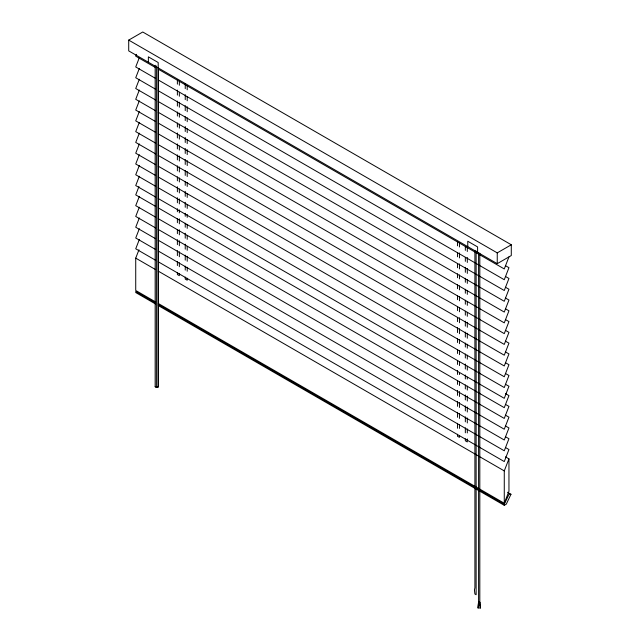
<?xml version="1.0" encoding="UTF-8"?>
<svg xmlns="http://www.w3.org/2000/svg" width="640" height="640" viewBox="0 0 640 640"><rect width="100%" height="100%" fill="white"/><g stroke="black" fill="none" stroke-linecap="round" stroke-linejoin="round"><path stroke-width="0.96" d="M478.592 252.472L478.592 601.544L478.032 607.968L480.432 608L479.816 602.256L479.816 253.184M478.592 601.544L478.032 607.968L479.816 602.256L478.592 601.544L479.184 603.232M136.448 54.32L135.728 56.168L155.624 67.656M139.328 57.696L135.728 66.952L155.624 78.44M139.328 68.472L135.728 77.736L155.624 89.224M139.328 79.256L135.728 88.512L155.624 100M139.328 90.04L135.728 99.296L155.624 110.784M139.328 100.816L135.728 110.08L155.624 121.568M139.328 111.6L135.728 120.856L155.624 132.344M139.328 122.384L135.728 131.64L155.624 143.128M139.328 133.16L135.728 142.424L155.624 153.912M139.328 143.944L135.728 153.208L155.624 164.688M139.328 154.728L135.728 163.984L155.624 175.472M139.328 165.504L135.728 174.768L155.624 186.256M139.328 176.288L135.728 185.552L155.624 197.032M138.968 186.552L135.728 194.888L155.624 206.376M139.328 196.408L135.728 205.664L155.624 217.152M139.328 207.184L135.728 216.448L155.624 227.936M139.328 217.968L135.728 227.232L155.624 238.72M139.328 228.752L135.728 238.008L155.624 249.496M139.328 239.528L135.728 248.792L155.624 260.28M155.624 301.96L135.728 290.472L135.728 258.128L138.968 249.792M508.952 256.904L504.272 268.944L158.224 69.16M158.224 303.456L504.272 503.248L504.272 470.904L508.952 458.864L505.488 456.864M504.272 503.248L508.952 491.208L508.952 458.864M158.416 67.808L158.416 386.256L158.016 387.2L156.392 387.424L155.16 386.72L155.16 65.272M504.272 505.32L504.272 504.288L508.952 494.4L510.976 494.264L506.296 504.152L504.272 505.32L158.224 305.536M128.712 40.104L142.752 32L511.288 244.776L511.288 255.552L497.248 263.664L128.712 50.888L128.712 40.104L497.248 252.88L511.288 244.776M158.416 386.256L156.392 387.424L156.392 65.984M155.16 386.72L158.016 387.2L158.016 67.752M505.488 265.688L508.952 267.688L504.272 279.728L158.224 79.936M505.488 276.472L508.952 278.472L504.272 290.512L158.224 90.72M505.488 287.256L508.952 289.248L504.272 301.288L158.224 101.504M505.488 298.032L508.952 300.032L504.272 312.072L158.224 112.28M505.488 308.816L508.952 310.816L504.272 322.856L158.224 123.064M505.488 319.6L508.952 321.592L504.272 333.632L158.224 133.848M505.488 330.376L508.952 332.376L504.272 344.416L158.224 144.624M505.488 341.16L508.952 343.16L504.272 355.2L158.224 155.408M505.488 351.944L508.952 353.936L504.272 365.976L158.224 166.192M505.488 362.72L508.952 364.72L504.272 376.76L158.224 176.968M505.488 373.504L508.952 375.504L504.272 387.544L158.224 187.752M505.488 384.288L508.952 386.28L504.272 398.32L158.224 198.536M505.488 393.624L508.952 395.624L504.272 407.656L158.224 207.872M505.488 404.4L508.952 406.4L504.272 418.44L158.224 218.656M505.488 415.184L508.952 417.184L504.272 429.224L158.224 229.432M505.488 425.968L508.952 427.968L504.272 440L158.224 240.216M505.488 436.752L508.952 438.744L504.272 450.784L158.224 251M505.488 447.528L508.952 449.528L504.272 461.568L158.224 261.776M135.728 258.128L155.624 269.616M158.224 271.112L504.272 470.904M507.52 492.272L510.976 494.264M155.624 303L135.728 291.512L135.728 292.544L155.624 304.032M158.224 304.496L504.272 504.288M479.776 604.928L480.376 606.616M479.816 602.256L480.432 608M497.248 252.88L497.248 263.664M477.592 252.312L477.592 246.92L467.768 241.248L467.768 246.64M476.128 251.064L476.128 594.736L474.904 594.024L474.432 589.888L474.904 587.776L474.904 250.352M467.296 246.528L467.296 251.512M467.296 257.496L467.296 262.48M467.296 268.456L467.296 273.44M467.296 279.424L467.296 283.416M467.296 290.392L467.296 294.376M467.296 301.36L467.296 305.344M467.296 312.32L467.296 316.312M467.296 322.288L467.296 327.272M467.296 333.256L467.296 338.24M467.296 344.224L467.296 348.208M467.296 355.192L467.296 359.176M467.296 366.152L467.296 370.144M467.296 377.12L467.296 379.112M467.296 386.096L467.296 390.08M467.296 396.064L467.296 401.048M467.296 407.024L467.296 412.008M467.296 417.992L467.296 422.976M467.296 428.96L467.296 432.944M467.296 438.928L467.296 441.92L465.336 440.784L465.336 438.792M465.336 246.392L465.336 250.376M465.336 257.352L465.336 261.344M465.336 267.328L465.336 272.312M465.336 278.288L465.336 282.28M465.336 289.256L465.336 293.24M465.336 300.224L465.336 304.208M465.336 311.184L465.336 315.176M465.336 321.16L465.336 326.144M465.336 332.12L465.336 337.104M465.336 343.088L465.336 347.072M465.336 354.056L465.336 358.04M465.336 364.024L465.336 369.008M465.336 374.992L465.336 378.976M465.336 384.96L465.336 388.944M465.336 394.928L465.336 399.912M465.336 405.888L465.336 410.88M465.336 416.856L465.336 421.84M465.336 427.824L465.336 432.808M459.44 242.984L459.44 246.976M459.44 252.952L459.44 257.936M459.44 263.92L459.44 268.904M459.44 274.888L459.44 278.872M459.44 285.848L459.44 289.84M459.44 296.816L459.44 300.808M459.44 307.784L459.44 311.768M459.44 317.752L459.44 322.736M459.44 328.72L459.44 333.704M459.44 339.68L459.44 343.672M459.44 350.648L459.44 354.64M459.44 361.616L459.44 365.6M459.44 372.584L459.44 374.576M459.44 381.552L459.44 385.544M459.44 391.52L459.44 396.504M459.44 402.488L459.44 407.472M459.44 413.456L459.44 418.44M459.44 424.416L459.44 428.408M459.44 435.384L459.44 437.376L457.472 436.24L457.472 434.248M457.472 241.848L457.472 245.84M457.472 252.816L457.472 256.808M457.472 263.784L457.472 267.768M457.472 273.752L457.472 277.736M457.472 284.72L457.472 288.704M457.472 295.68L457.472 299.672M457.472 306.648L457.472 310.632M457.472 317.616L457.472 321.6M457.472 327.584L457.472 332.568M457.472 338.552L457.472 342.536M457.472 349.512L457.472 353.504M457.472 360.48L457.472 364.464M457.472 370.448L457.472 374.44M457.472 380.416L457.472 384.408M457.472 390.384L457.472 395.368M457.472 401.352L457.472 406.336M457.472 412.32L457.472 417.304M457.472 423.288L457.472 428.272M187.208 85.816L187.208 89.8M187.208 96.784L187.208 100.768M187.208 106.752L187.208 111.736M187.208 117.72L187.208 121.704M187.208 128.68L187.208 132.672M187.208 139.648L187.208 143.632M187.208 149.616L187.208 154.6M187.208 160.584L187.208 165.568M187.208 171.552L187.208 176.536M187.208 182.512L187.208 186.504M187.208 193.48L187.208 197.464M187.208 204.448L187.208 208.432M187.208 214.416L187.208 217.408M187.208 224.384L187.208 228.368M187.208 235.352L187.208 239.336M187.208 246.312L187.208 250.304M187.208 256.28L187.208 261.272M187.208 267.248L187.208 271.24M187.208 278.216L187.208 280.208L185.24 279.072L185.24 277.08M185.24 83.688L185.24 88.672M185.24 94.648L185.24 99.632M185.24 105.616L185.24 110.6M185.24 116.584L185.24 120.568M185.24 126.552L185.24 131.536M185.24 137.52L185.24 142.504M185.24 148.48L185.24 153.464M185.24 159.448L185.24 164.432M185.24 170.416L185.24 175.4M185.24 181.376L185.24 185.368M185.24 191.352L185.24 196.336M185.24 202.312L185.24 207.296M185.24 213.28L185.24 216.272M185.24 223.248L185.24 227.24M185.24 233.216L185.24 238.2M185.24 244.184L185.24 249.168M185.24 255.152L185.24 260.136M185.24 266.112L185.24 270.104M179.344 81.28L179.344 85.264M179.344 92.24L179.344 96.232M179.344 102.208L179.344 107.2M179.344 113.176L179.344 117.168M179.344 124.144L179.344 128.128M179.344 135.112L179.344 139.096M179.344 146.072L179.344 150.064M179.344 156.04L179.344 161.024M179.344 167.008L179.344 171.992M179.344 177.976L179.344 181.96M179.344 188.944L179.344 192.928M179.344 198.912L179.344 203.896M179.344 209.872L179.344 212.864M179.344 218.848L179.344 223.832M179.344 229.816L179.344 234.8M179.344 240.776L179.344 245.76M179.344 251.744L179.344 256.728M179.344 262.712L179.344 266.696M179.344 273.68L179.344 275.672L177.384 274.536L177.384 272.544M177.384 80.144L177.384 84.128M177.384 90.112L177.384 95.096M177.384 101.08L177.384 106.064M177.384 112.04L177.384 116.032M177.384 123.008L177.384 126.992M177.384 132.976L177.384 137.96M177.384 143.944L177.384 148.928M177.384 154.912L177.384 159.896M177.384 165.872L177.384 170.856M177.384 176.84L177.384 180.824M177.384 186.808L177.384 191.792M177.384 197.776L177.384 202.76M177.384 208.744L177.384 211.728M177.384 218.712L177.384 222.696M177.384 229.672L177.384 233.664M177.384 239.648L177.384 244.632M177.384 250.608L177.384 255.592M177.384 261.576L177.384 265.56M158.192 67.912L158.192 62.52L148.368 56.848L148.368 62.24"/></g></svg>
